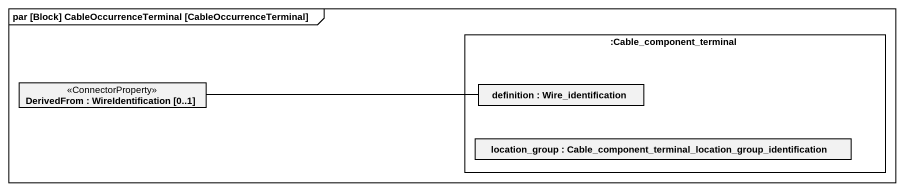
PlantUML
@startuml
mainframe par [Block] CableOccurrenceTerminal [CableOccurrenceTerminal]
rectangle ":Cable_component_terminal" as Cable_component_terminal {
  rectangle "definition : Wire_identification" as definition
  rectangle "location_group : Cable_component_terminal_location_group_identification" as location_group
}
rectangle "DerivedFrom : WireIdentification [0..1]" as DerivedFrom <<ConnectorProperty>>
DerivedFrom -right- definition
@enduml
